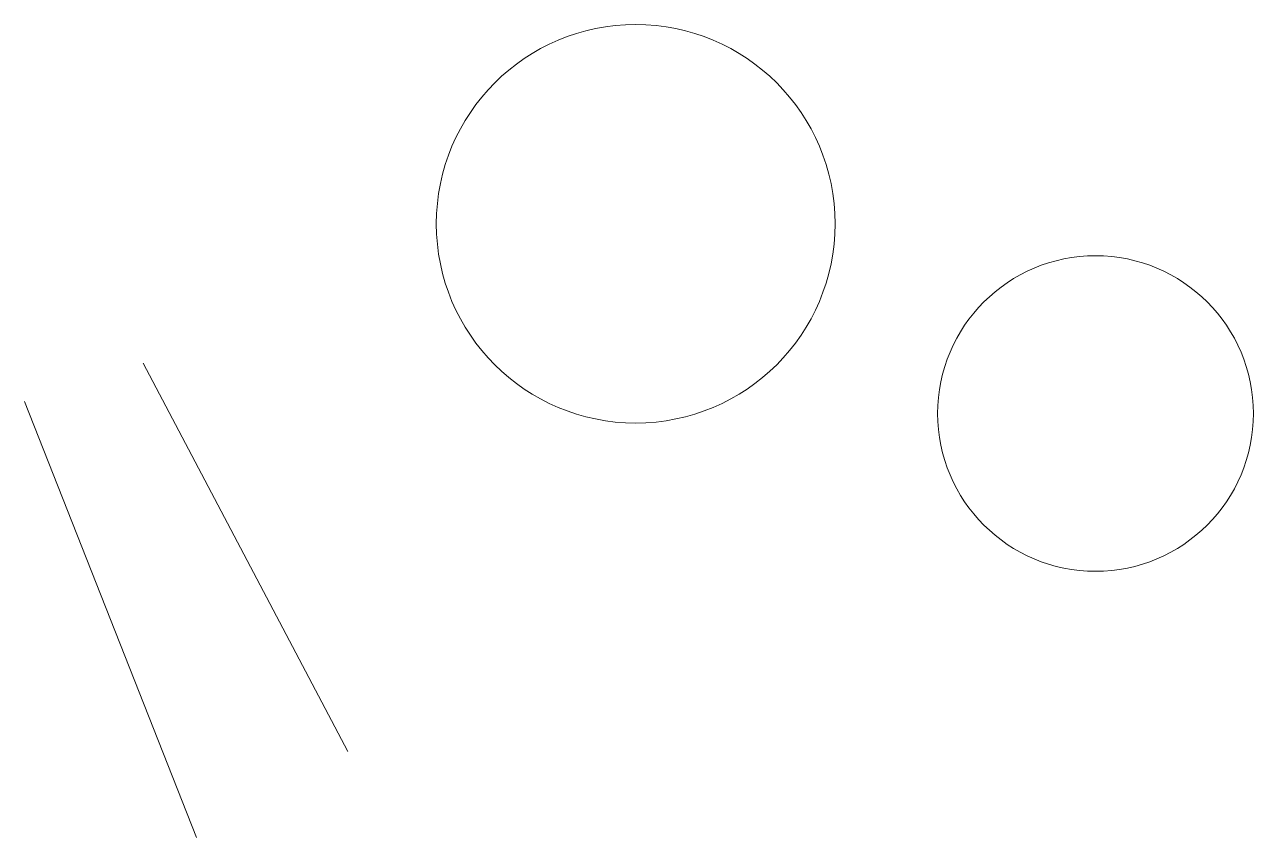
# Model space of a CAD drawing. Units: millimetres at full size, sheet at 1:50. Extents: x -1073 to 5660, y -423 to 4034.
import ezdxf

# ---------------------------------------------------------------- set-up
doc = ezdxf.new("R2010")
doc.units = ezdxf.units.MM
doc.header["$LTSCALE"] = 50
doc.layers.add('0-0', color=7, linetype='Continuous', lineweight=9)

# ---------------------------------------------------------------- blocks, each defined once
blk = doc.blocks.new('2lines')
at = {"layer": '0-0'}
for p, q in [((-190.98, 1235.29), (930.53, -893.96)), ((-841.14, 1023.99), (101.59, -1365.33))]:
    blk.add_line(p, q, dxfattribs=at)
blk = doc.blocks.new('2circles')
at = {"layer": '0-0'}
for centre, radius in [((-1259.67, 520.12), 1092.4), ((1259.67, -520.12), 865.13)]:
    blk.add_circle(centre, radius, dxfattribs=at)

msp = doc.modelspace()

# ---------------------------------------------------------------- block references
at = {"layer": '0-0'}
for name, p in [('2circles', (3535.22, 2421.83)), ('2lines', (-231.62, 942.72))]:
    msp.add_blockref(name, p, dxfattribs=at)

doc.saveas('drawing.dxf')
